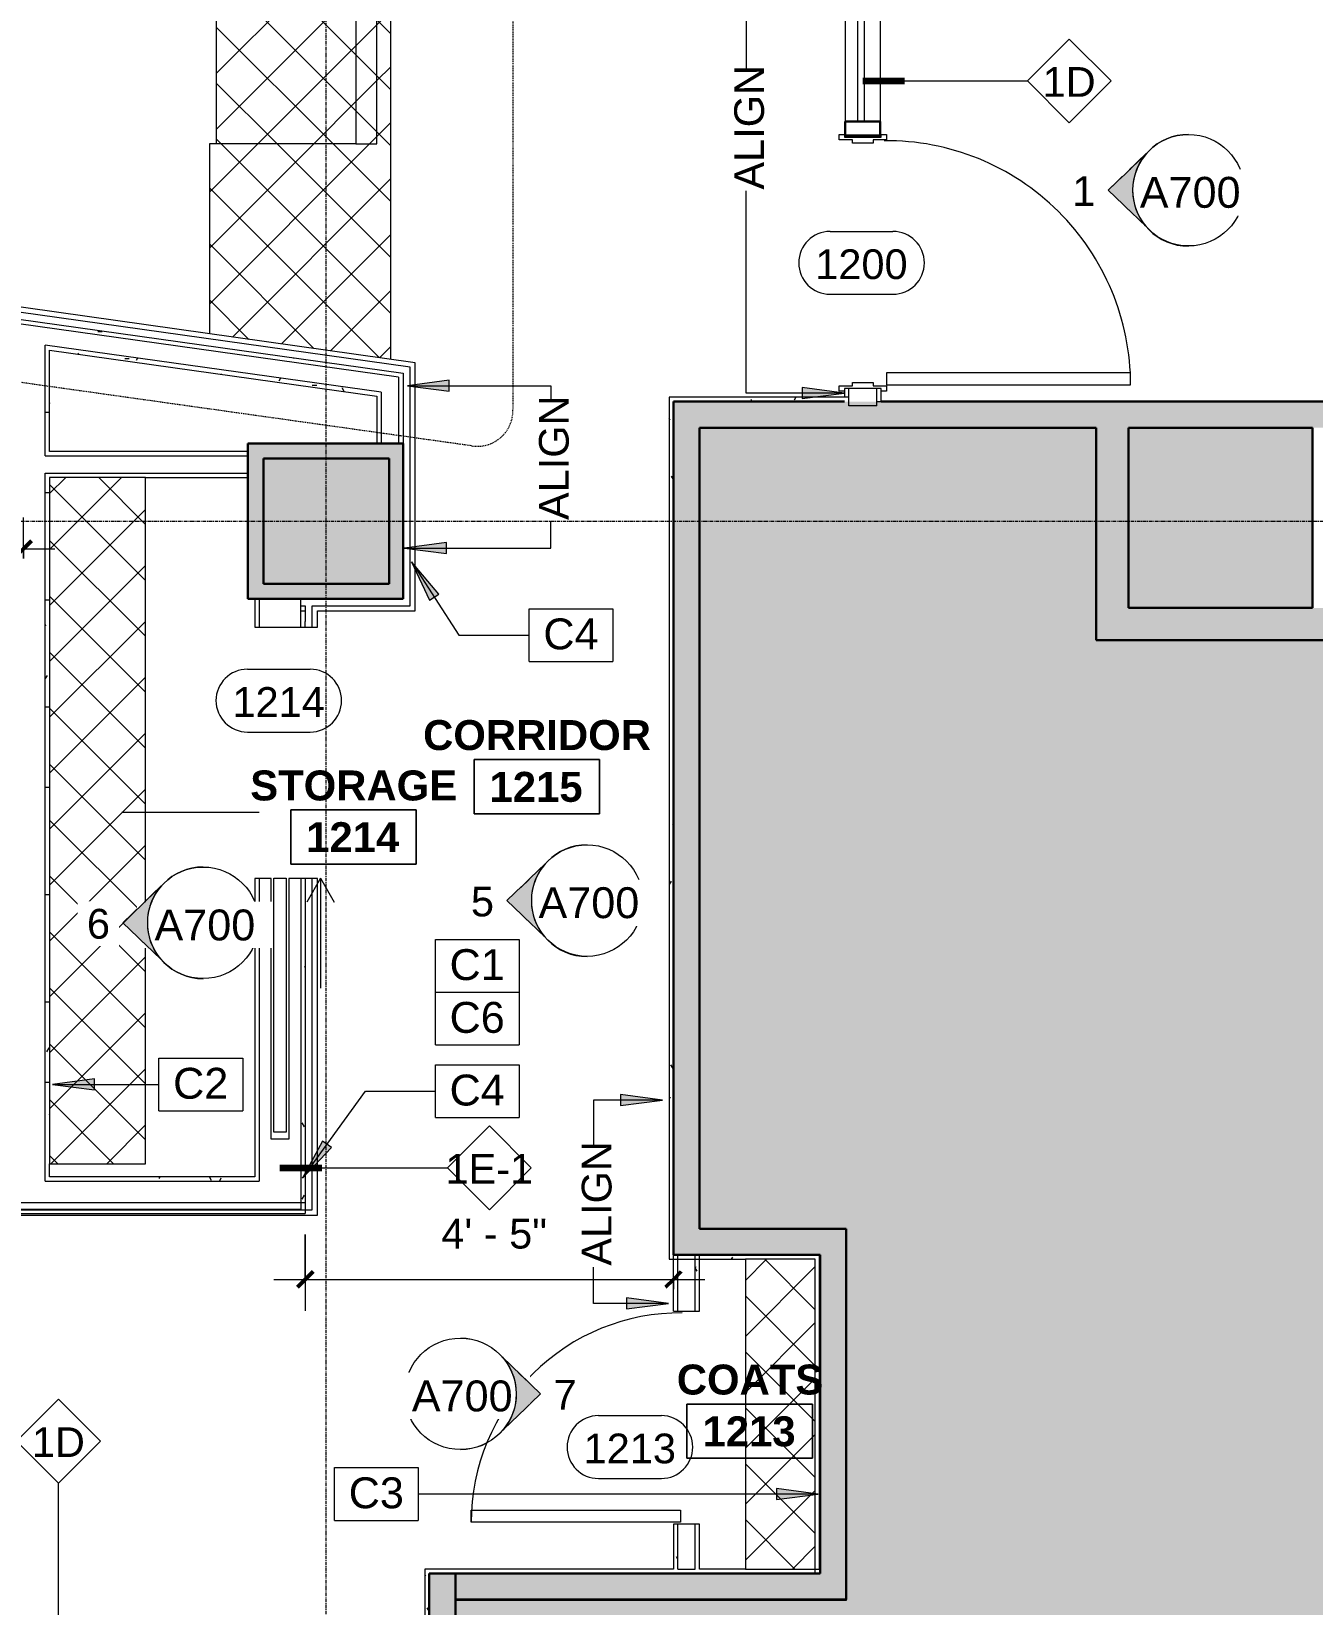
# Model space of a CAD drawing. Header units: inches. Extents: x 2810 to 3942, y 247 to 1114.
# Drawn here: x 3323.6 to 3507.2, y 470.4 to 695.8 of the extents above; entities that cross this region are included whole.
import ezdxf

# ---------------------------------------------------------------- set-up
doc = ezdxf.new("R2010")
doc.units = ezdxf.units.IN
doc.header["$MEASUREMENT"] = 0
doc.linetypes.add('Dash Dot 3_16_', pattern=[0.3125, 0.1875, -0.0625, 0, -0.0625])
doc.linetypes.add('Grid Line 1_2_', pattern=[0.875, 0.5, -0.125, 0.125, -0.125])
for name, color, linetype, lineweight in [('A-ANNO-DIMS', 211, 'Continuous', 9), ('A-ANNO-DIMS-48', 211, 'Continuous', 9), ('A-ANNO-KEYN', 231, 'Continuous', 9), ('A-ANNO-SYMB', 150, 'Continuous', 9), ('A-AREA-IDEN', 2, 'Continuous', 9), ('A-DETL-GENF', 92, 'Continuous', 9), ('A-DETL-THIN', 151, 'Continuous', 9), ('A-DOOR', 31, 'Continuous', 18), ('A-DOOR-IDEN', 31, 'Continuous', 9), ('A-GLAZ-CURT', 52, 'Continuous', 18), ('A-GLAZ-CWMG', 51, 'Continuous', 18), ('A-WALL', 113, 'Continuous', 18), ('A-WALL-IDEN', 211, 'Continuous', 9), ('A-WALL-PATT', 111, 'Continuous', 18), ('G-ANNO-SYMB', 111, 'Continuous', 9), ('G-ANNO-TEXT', 231, 'Continuous', 9), ('I-WALL', 2, 'Continuous', 18), ('Q-CASE', 31, 'Continuous', 9), ('S-COLS', 52, 'Continuous', 18), ('S-GRID', 1, 'Continuous', 9)]:
    doc.layers.add(name, color=color, linetype=linetype, lineweight=lineweight)
doc.styles.add('Arial', font='arial.ttf', dxfattribs={"height": 4.425898})
doc.styles.add('Swis721 Lt BT', font='swissl.ttf', dxfattribs={"height": 4.257319})
doc.styles.add('Swis721 Lt BT_B', font='', dxfattribs={"height": 4.291988})
doc.styles.get('Swis721 Lt BT_B').set_extended_font_data('Swis721 Lt BT', bold=True)
doc.dimstyles.new('OTJ_-_3_32__Linear__1_2__Tolerance', dxfattribs={"dimscale": 12, "dimtxt": 4.5, "dimasz": 0.1875, "dimexe": 0.375, "dimexo": 0.25, "dimgap": 0.25, "dimtad": 1, "dimdec": 1, "dimrnd": 0.5, "dimzin": 3, "dimdsep": 46, "dimlunit": 4, "dimtxsty": 'Swis721 Lt BT', "dimblk1": 'OBLIQUE', "dimblk2": 'OBLIQUE', "dimsah": 1, "dimcen": 0.09, "dimdle": 0.375, "dimazin": 0, "dimtfac": 1, "dimtdec": 4, "dimtix": 1, "dimtmove": 0, "dimatfit": 3, "dimfxl": 1, "dimtvp": 1, "dimfrac": 2, "dimtolj": 1, "dimtzin": 0, "dimarcsym": 2})
pattern_1 = [(0, (0, 0), (15.36, 3.84), [0.634, -10.886, 0.634, -10.886, -61.44]), (0, (0, 0), (15.36, 3.84), [-23.04, 0.634, -22.406, 0.634, -10.886, -26.88]), (0, (0, 0), (15.36, 3.84), [-57.6, 0.634, -7.046, 0.634, -18.566]), (120, (5.76, 1.92), (-11.0055376, 11.38215), [0.634, -10.886, 0.634, -10.886, -61.44]), (120, (5.76, 1.92), (-11.0055376, 11.38215), [-23.04, 0.634, -22.406, 0.634, -10.886, -26.88]), (120, (5.76, 1.92), (-11.0055376, 11.38215), [-57.6, 0.634, -7.046, 0.634, -18.566]), (240, (7.68, 9.6), (-4.3544624, -15.22215), [0.634, -10.886, 0.634, -10.886, -61.44]), (240, (7.68, 9.6), (-4.3544624, -15.22215), [-23.04, 0.634, -22.406, 0.634, -10.886, -26.88]), (240, (7.68, 9.6), (-4.3544624, -15.22215), [-57.6, 0.634, -7.046, 0.634, -18.566])]
pattern_2 = [(45, (0, 0), (-4.006467, 4.006467), []), (135, (0, 0), (-4.006467, -4.006467), [])]

# ---------------------------------------------------------------- blocks, each defined once
blk = doc.blocks.new('Single Pocket_No Glass - 3_-0_x8_-0_-4641311-FIRST FLOOR CONSTRUCTION')
at = {"layer": 'A-DOOR', "lineweight": 9}
for q in [(25.4, 7.85), (25.4, 3.92), (37.74, 5.89)]:
    blk.add_line((21.99, 5.89), q, dxfattribs=at)
at = {"layer": 'A-DOOR'}
for p, q in [((21.99, 0.96), (58.37, 0.96)), ((21.99, -0.79), (21.99, 0.96)), ((58.37, 0.96), (58.37, -0.79)), ((58.37, -0.79), (21.99, -0.79))]:
    blk.add_line(p, q, dxfattribs=at)
blk = doc.blocks.new('Concrete-Rectangular-Column - 18X18-4463687-FIRST FLOOR CONSTRUCTION')
at = {"layer": 'S-COLS'}
blk.add_hatch(color=250, dxfattribs=at).paths.add_polyline_path([(9, -9), (9, 9), (-9, 9), (-9, -9), (8.57, -9)], flags=0)
at = {"layer": 'S-COLS', "color": 8, "lineweight": 30}
for p, q in [((9, 9), (-9, 9)), ((-9, 9), (-9, -9)), ((9, -9), (9, 9)), ((-9, -9), (9, -9))]:
    blk.add_line(p, q, dxfattribs=at)
blk = doc.blocks.new('Single Flush_No Glass - 3_-0_x8_-0_-4630218-FIRST FLOOR CONSTRUCTION')
at = {"layer": 'A-DOOR'}
for p, q in [((19.74, 38.46), (19.74, 3.46)), ((21.49, 38.46), (19.74, 38.46)), ((21.49, 3.46), (21.49, 38.46)), ((19.74, 3.46), (21.49, 3.46))]:
    blk.add_line(p, q, dxfattribs=at)
at = {"layer": 'A-DOOR', "lineweight": 9}
for p, q in [((-14.38, 3.46), (-13.63, 3.46)), ((-14.38, 2.71), (-14.38, 3.46)), ((-14.26, 2.71), (-14.38, 2.71)), ((-13.63, 3.46), (-13.63, 1.59)), ((21.62, 3.46), (22.37, 3.46)), ((21.62, 1.59), (21.62, 3.46)), ((22.37, 3.46), (22.37, 2.71)), ((-13.63, 1.59), (-13.13, 1.59)), ((-13.13, 1.59), (-13.13, -1.41)), ((21.12, 1.59), (21.62, 1.59)), ((21.12, -1.41), (21.12, 1.59)), ((-13.63, -1.41), (-13.63, -3.29)), ((-13.13, -1.41), (-13.63, -1.41)), ((21.62, -1.41), (21.12, -1.41)), ((21.62, -3.29), (21.62, -1.41)), ((-14.38, -2.54), (-14.26, -2.54)), ((-14.38, -3.29), (-14.38, -2.54)), ((-13.63, -3.29), (-14.38, -3.29)), ((22.37, -3.29), (21.62, -3.29)), ((22.37, -2.54), (22.37, -3.29))]:
    blk.add_line(p, q, dxfattribs=at)
blk.add_arc((21.49, 3.46), 35, 90, 180.5, dxfattribs=at)
blk = doc.blocks.new('System Panel - Glazed-4641229-FIRST FLOOR CONSTRUCTION')
at = {"layer": 'A-GLAZ-CURT'}
for p, q in [((8.875, 1.75), (-8.875, 1.75)), ((-8.875, 1.75), (-8.875, 0.75)), ((-8.875, 0.75), (8.875, 0.75)), ((8.875, 0.75), (8.875, 1.75))]:
    blk.add_line(p, q, dxfattribs=at)
blk = doc.blocks.new('CW Shelves _ Rails - Shelve Rail-4612021-FIRST FLOOR CONSTRUCTION')
at = {"layer": 'Q-CASE'}
h = blk.add_hatch(dxfattribs=at)
h.set_pattern_fill('FP2_16', color=256, style=0, pattern_type=2)
h.set_pattern_definition([(135, (521.91, -3438.274), (-4.006467, -4.006467), []), (225, (521.91, -3438.274), (4.006467, -4.006467), [])])
h.paths.add_polyline_path([(46.37, -4.79), (46.37, -2.36), (2, -2.36), (2, -12.36), (46.37, -12.36)], flags=0)
for p, q in [((46.37, -2.36), (2, -2.36)), ((2, -2.36), (2, -12.36)), ((46.37, -12.36), (46.37, -2.36)), ((2, -12.36), (46.37, -12.36))]:
    blk.add_line(p, q, dxfattribs=at)
blk = doc.blocks.new('CW Shelves _ Rails - Storage Shelves 2_ thickness-4657220-FIRST FLOOR CONSTRUCTION')
at = {"layer": 'Q-CASE'}
h = blk.add_hatch(dxfattribs=at)
h.set_pattern_fill('FP2_17', color=256, style=0, pattern_type=2)
h.set_pattern_definition([(315, (-531.614, 3323.862), (4.006467, 4.006467), []), (45, (-531.614, 3323.862), (-4.006467, 4.006467), [])])
h.paths.add_polyline_path([(2, -2.36), (2, -16.11), (100.3, -16.11), (100.3, -2.36), (19.6, -2.36)], flags=0)
for p, q in [((100.3, -2.36), (2, -2.36)), ((2, -2.36), (2, -16.11)), ((100.3, -16.11), (100.3, -2.36)), ((2, -16.11), (100.3, -16.11))]:
    blk.add_line(p, q, dxfattribs=at)
blk = doc.blocks.new('Reception Desk - Reception Desk-4619696-FIRST FLOOR CONSTRUCTION')
at = {"layer": 'Q-CASE'}
h = blk.add_hatch(dxfattribs=at)
h.set_pattern_fill('FP2_19', color=256, style=0, pattern_type=2)
h.set_pattern_definition(pattern_2)
h.paths.add_polyline_path([(3375.1, 648.85), (3375.1, 726.85), (3289.97, 738.81), (3285.52, 707.13), (3305.26, 704.35), (3309.44, 734.12), (3373.1, 725.17), (3373.1, 679.72), (3349.1, 679.72), (3349.1, 652.5), (3374.99, 648.87)], flags=0)
h = blk.add_hatch(dxfattribs=at)
h.set_pattern_fill('FP2_18', color=256, style=0, pattern_type=2)
h.set_pattern_definition(pattern_2)
h.paths.add_polyline_path([(3370.1, 679.72), (3373.1, 679.72), (3373.1, 725.12), (3309.43, 734.07), (3309.02, 731.1), (3370.1, 722.51), (3370.1, 699.07)], flags=0)
h = blk.add_hatch(dxfattribs=at)
h.set_pattern_fill('FP2_18', color=256, style=0, pattern_type=2)
h.set_pattern_definition(pattern_2)
h.paths.add_polyline_path([(3350.1, 679.72), (3370.1, 679.72), (3370.1, 722.51), (3309.02, 731.1), (3305.4, 705.35), (3350.1, 699.07)], flags=0)
for p, q in [((3289.97, 738.81), (3285.52, 707.13)), ((3375.1, 726.85), (3289.97, 738.81)), ((3309.43, 734.07), (3309.02, 731.1)), ((3309.43, 734.07), (3309.44, 734.12)), ((3373.1, 725.12), (3309.43, 734.07)), ((3309.44, 734.12), (3373.1, 725.17)), ((3305.26, 704.35), (3309.02, 731.1)), ((3309.02, 731.1), (3370.1, 722.51)), ((3375.1, 648.85), (3375.1, 726.85)), ((3373.1, 725.17), (3373.1, 725.12)), ((3373.1, 679.72), (3373.1, 725.12)), ((3370.1, 722.51), (3370.1, 679.72)), ((3285.52, 707.13), (3305.26, 704.35)), ((3305.4, 705.35), (3350.1, 699.07)), ((3350.1, 699.07), (3350.1, 679.72)), ((3370.1, 679.72), (3349.1, 679.72)), ((3349.1, 679.72), (3349.1, 652.5)), ((3370.1, 679.72), (3373.1, 679.72))]:
    blk.add_line(p, q, dxfattribs=at)
blk = doc.blocks.new('Rectangular Mullion - 2 x 5_ rectangular-4641230-FIRST FLOOR CONSTRUCTION')
at = {"layer": 'A-GLAZ-CWMG', "lineweight": 30}
for p, q in [((0, 1.5), (-2, 1.5)), ((-2, 1.5), (-2, -3.5)), ((0, -3.5), (0, 1.5)), ((-2, -3.5), (0, -3.5))]:
    blk.add_line(p, q, dxfattribs=at)
blk = doc.blocks.new('Rectangular Mullion - 2 x 5_ rectangular-4630020-FIRST FLOOR CONSTRUCTION')
at = {"layer": 'A-GLAZ-CWMG', "lineweight": 9}
for p, q in [((3440.22, 700.66), (3440.22, 682.91)), ((3445.22, 700.66), (3445.22, 682.91))]:
    blk.add_line(p, q, dxfattribs=at)
blk = doc.blocks.new('Single Flush_No Glass_Frameless - 2_-6_x8_-0_-4404571-FIRST FLOOR CONSTRUCTION')
at = {"layer": 'A-DOOR'}
for p, q in [((17.24, -0.96), (18.99, -0.96)), ((17.24, -30.96), (17.24, -0.96)), ((18.99, -0.96), (18.99, -30.96)), ((18.99, -30.96), (17.24, -30.96))]:
    blk.add_line(p, q, dxfattribs=at)
at = {"layer": 'A-DOOR', "lineweight": 9}
blk.add_arc((18.99, -0.96), 30, 179.5, 270, dxfattribs=at)
blk = doc.blocks.new('Room Tag - Room Name and Number-3379422-FIRST FLOOR CONSTRUCTION')
at = {"layer": 'A-AREA-IDEN'}
for p, q in [((-0.1881, -0.1636), (-0.1881, -0.0018)), ((-0.1881, -0.0018), (0.1869, -0.0018)), ((0.1869, -0.0018), (-0.1881, -0.0018)), ((-0.1881, -0.0018), (-0.1881, -0.1636)), ((0.1869, -0.0018), (0.1869, -0.1636)), ((0.1869, -0.1636), (0.1869, -0.0018)), ((0.1869, -0.1636), (-0.1881, -0.1636)), ((-0.1881, -0.1636), (0.1869, -0.1636))]:
    blk.add_line(p, q, dxfattribs=at)
blk = doc.blocks.new('DIMBLOCK10-FIRST FLOOR CONSTRUCTION')
at = {"layer": 'A-ANNO-DIMS-48'}
for p, q in [((3362.85, 523.48), (3362.85, 512.52)), ((3362.85, 517.02), (3362.85, 523.48)), ((3415.6, 515.62), (3415.6, 521.52)), ((3358.35, 517.02), (3420.1, 517.02)), ((3415.6, 517.02), (3415.6, 515.62))]:
    blk.add_line(p, q, dxfattribs=at)
at = {"layer": 'A-ANNO-DIMS-48', "lineweight": 50}
for p, q in [((3362.85, 517.02), (3361.72, 515.9)), ((3362.85, 517.02), (3363.97, 518.15)), ((3415.6, 517.02), (3414.47, 515.9)), ((3415.6, 517.02), (3416.72, 518.15))]:
    blk.add_line(p, q, dxfattribs=at)
at = {"layer": 'A-ANNO-DIMS-48', "color": 0, "insert": (3382.33, 525.71), "char_height": 4.257, "width": 16.5429, "attachment_point": 1, "line_spacing_factor": 1.00667, "style": 'Swis721 Lt BT'}
blk.add_mtext('4\' - 5"', dxfattribs=at)
blk = doc.blocks.new('_Oblique')
at = {"color": 0, "linetype": 'ByBlock', "lineweight": -2}
blk.add_line((-0.5, -0.5), (0.5, 0.5), dxfattribs=at)
blk = doc.blocks.new('Door Tag - Door Tag-41184-FIRST FLOOR CONSTRUCTION')
at = {"layer": 'A-DOOR-IDEN'}
for p, q in [((-0.09375, 0.09375), (0.09375, 0.09375)), ((-0.09375, -0.09375), (0.09375, -0.09375))]:
    blk.add_line(p, q, dxfattribs=at)
for centre, start, end in [((-0.09375, 0), 90, 270), ((0.09375, 0), 270, 90)]:
    blk.add_arc(centre, 0.09375, start, end, dxfattribs=at)
blk = doc.blocks.new('Wall Tag - 1_4_-62626-FIRST FLOOR CONSTRUCTION')
at = {"layer": 'A-WALL-IDEN'}
for p, q in [((-0.125, 0), (0, 0.125)), ((0, 0.125), (0.125, 0)), ((-0.125, 0), (0, -0.125)), ((0, -0.125), (0.125, 0))]:
    blk.add_line(p, q, dxfattribs=at)
blk = doc.blocks.new('Keynote Tag - Keynote Number - Boxed-135510-FIRST FLOOR CONSTRUCTION')
at = {"layer": 'A-ANNO-KEYN'}
for p, q in [((-0.125, -0.0792), (-0.125, 0.0781)), ((-0.125, 0.0781), (0.125, 0.0781)), ((0.125, 0.0781), (0.125, -0.0792)), ((-0.125, -0.0792), (0.125, -0.0792))]:
    blk.add_line(p, q, dxfattribs=at)
blk = doc.blocks.new('Elevation - Filled Arrow 2-347888-FIRST FLOOR CONSTRUCTION')
at = {"layer": 'G-ANNO-SYMB'}
blk.add_circle((0, 0), 0.1664, dxfattribs=at)
blk = doc.blocks.new('Elevation - Filled Arrow-151867-FIRST FLOOR CONSTRUCTION')
at = {"layer": 'G-ANNO-SYMB'}
h = blk.add_hatch(color=256, dxfattribs=at)
edge = h.paths.add_edge_path(flags=0)
edge.add_line((0, 0.2393), (0.1103, 0.1247))
edge.add_arc((-0.0002, -0.0002), 0.1667, 48.498, 130.5571)
edge.add_line((-0.1085, 0.1265), (0, 0.2393))
for p, q in [((0, 0.2393), (-0.1085, 0.1265)), ((-0.1084, 0.1266), (0, 0.2393)), ((0, 0.2393), (-0.1084, 0.1266)), ((0, 0.2393), (0.11, 0.1249)), ((0.1103, 0.1247), (0, 0.2393))]:
    blk.add_line(p, q, dxfattribs=at)
blk.add_arc((-0.0002, -0.0002), 0.1667, 48.498, 130.5571, dxfattribs=at)
blk.add_ellipse((-0.0002, -0.0001), major_axis=(-0.1667, 0), ratio=0.999376, start_param=3.141593, end_param=6.283185, dxfattribs=at)
blk = doc.blocks.new('DIMBLOCK14-FIRST FLOOR CONSTRUCTION')
at = {"layer": 'A-ANNO-DIMS-48'}
for p, q in [((3175.72, 620.29), (3175.72, 626.2)), ((3322.47, 620.29), (3322.47, 626.2)), ((3171.22, 621.7), (3326.97, 621.7)), ((3175.72, 621.7), (3175.72, 620.29)), ((3322.47, 621.7), (3322.47, 620.29))]:
    blk.add_line(p, q, dxfattribs=at)
at = {"layer": 'A-ANNO-DIMS-48', "lineweight": 50}
for p, q in [((3175.72, 621.7), (3176.85, 622.82)), ((3322.47, 621.7), (3323.6, 622.82)), ((3175.72, 621.7), (3174.6, 620.57)), ((3322.47, 621.7), (3321.35, 620.57))]:
    blk.add_line(p, q, dxfattribs=at)
at = {"layer": 'A-ANNO-DIMS-48', "color": 0, "insert": (3237.13, 630.39), "char_height": 4.257, "width": 28.7143, "attachment_point": 1, "line_spacing_factor": 1.00667, "style": 'Swis721 Lt BT'}
blk.add_mtext('+/- 12\'-3"', dxfattribs=at)

msp = doc.modelspace()

# ---------------------------------------------------------------- hatches: boundary and pattern name
at = {"layer": 'A-ANNO-KEYN'}
for points in [[(3378.06, 619.81), (3380.66, 614.35), (3381.99, 615.21)], [(3326.65, 544.96), (3332.65, 544.17), (3332.65, 545.75)], [(3362.45, 531.52), (3366.6, 535.92), (3365.32, 536.85)], [(3436.35, 486.28), (3430.35, 487.07), (3430.35, 485.49)]]:
    msp.add_hatch(color=256, dxfattribs=at).paths.add_polyline_path(points, flags=0)
at = {"layer": 'A-DETL-GENF'}
h = msp.add_hatch(color=9, dxfattribs=at)
h.paths.add_polyline_path([(3860.35, 289.66), (3880.83, 289.66), (3880.83, 1053.62), (3826.79, 1053.62), (3826.79, 1025.6), (3807.79, 1025.6), (3807.79, 888.73), (3819.04, 888.73), (3819.04, 788.73), (3822.79, 788.73), (3822.79, 770.79), (3823.54, 770.79), (3823.54, 770.04), (3822.22, 770.04), (3822.22, 734.79), (3823.54, 734.79), (3823.54, 734.04), (3822.79, 734.04), (3822.79, 716.73), (3844.79, 716.73), (3844.79, 639.04), (3843.72, 639.04), (3843.72, 615.66), (3823.72, 615.66), (3823.72, 629.6), (3820.47, 629.6), (3820.47, 628.85), (3819.72, 628.85), (3819.72, 629.66), (3748.47, 629.66), (3748.47, 628.85), (3747.72, 628.85), (3747.72, 629.6), (3742.16, 629.6), (3742.16, 639.04), (3691.79, 639.04), (3691.79, 608.6), (3476.16, 608.6), (3476.16, 639.04), (3419.35, 639.04), (3419.35, 524.29), (3440.35, 524.29), (3440.35, 471.04), (3384.35, 471.04), (3384.35, 289.66), (3472.16, 289.66), (3472.16, 300.23), (3493.29, 300.23), (3493.29, 289.66), (3588.6, 289.66), (3588.6, 300.79), (3610.85, 300.79), (3610.85, 289.66), (3706.16, 289.66), (3706.16, 300.23), (3727.29, 300.23), (3727.29, 289.66), (3822.6, 289.66), (3822.6, 300.79), (3844.85, 300.79), (3844.85, 289.66)], flags=0)
h.paths.add_polyline_path([(3589.72, 374.16), (3589.72, 401.16), (3609.72, 401.16), (3609.72, 374.16), (3590.85, 374.16)], flags=0)
h.paths.add_polyline_path([(3823.72, 374.16), (3823.72, 401.16), (3843.72, 401.16), (3843.72, 374.16), (3824.85, 374.16)], flags=0)
h.paths.add_polyline_path([(3589.72, 613.23), (3687.16, 613.23), (3687.16, 639.04), (3682.85, 639.04), (3682.85, 638.29), (3682.1, 638.29), (3682.1, 639.04), (3610.85, 639.04), (3610.85, 638.29), (3610.1, 638.29), (3610.1, 639.04), (3588.85, 639.04), (3588.85, 638.29), (3588.1, 638.29), (3588.1, 639.04), (3516.85, 639.04), (3516.85, 638.29), (3516.1, 638.29), (3516.1, 639.04), (3511.79, 639.04), (3511.79, 613.23), (3587.97, 613.23)], flags=0)
h.paths.add_polyline_path([(3507.16, 613.23), (3507.16, 639.04), (3480.79, 639.04), (3480.79, 613.23), (3497.39, 613.23)], flags=0)
h.paths.add_polyline_path([(3609.72, 615.66), (3589.72, 615.66), (3589.72, 635.66), (3609.72, 635.66), (3609.72, 629.66)], flags=0)
h.paths.add_polyline_path([(3823.54, 734.91), (3822.3, 736.15), (3847.05, 760.9), (3848.29, 759.66), (3834.77, 746.15)], flags=0)
h.paths.add_polyline_path([(3826.79, 853.66), (3823.72, 853.66), (3823.72, 873.66), (3843.72, 873.66), (3843.72, 853.66)], flags=0)
at = {"layer": 'A-WALL-PATT', "lineweight": 9}
h = msp.add_hatch(dxfattribs=at)
h.set_pattern_fill('FP2_2', color=256, style=0, pattern_type=2)
h.set_pattern_definition(pattern_1)
h.paths.add_polyline_path([(3444.72, 642.79), (3445.35, 642.79), (3445.35, 644.66), (3444.72, 644.66), (3444.72, 643.41)], flags=0)
h.paths.add_polyline_path([(3444.72, 680.66), (3445.35, 680.66), (3445.35, 680.91), (3444.72, 680.91)], flags=0)
h.paths.add_polyline_path([(3445.22, 702.66), (3445.35, 702.66), (3445.35, 703.04), (3444.72, 703.04), (3444.72, 702.66)], flags=0)
h = msp.add_hatch(dxfattribs=at)
h.set_pattern_fill('FP2_2', color=256, style=0, pattern_type=2)
h.set_pattern_definition(pattern_1)
h.paths.add_polyline_path([(3376.85, 646.21), (3376.85, 646.84), (3219.57, 668.94), (3219.49, 668.32), (3376.22, 646.29)], flags=0)
h = msp.add_hatch(dxfattribs=at)
h.set_pattern_fill('FP2_2', color=256, style=0, pattern_type=2)
h.set_pattern_definition(pattern_1)
h.paths.add_polyline_path([(3373.72, 643.49), (3373.72, 644.12), (3325.6, 650.88), (3325.6, 650.25), (3373.1, 643.58)], flags=0)
h.paths.add_polyline_path([(3311.69, 652.84), (3234.1, 663.74), (3234.1, 663.11), (3307.19, 652.84)], flags=0)
h.paths.add_polyline_path([(3231.6, 663.46), (3231.6, 664.1), (3217.41, 666.09), (3217.32, 665.47), (3230.97, 663.55)], flags=0)
h = msp.add_hatch(dxfattribs=at)
h.set_pattern_fill('FP2_2', color=256, style=0, pattern_type=2)
h.set_pattern_definition(pattern_1)
h.paths.add_polyline_path([(3325.6, 531.73), (3326.22, 531.73), (3326.22, 632.54), (3325.6, 632.54), (3325.6, 533.61)], flags=0)
h.paths.add_polyline_path([(3325.66, 635.04), (3326.22, 635.04), (3326.22, 650.17), (3325.6, 650.25), (3325.6, 635.04)], flags=0)
h = msp.add_hatch(dxfattribs=at)
h.set_pattern_fill('FP2_2', color=256, style=0, pattern_type=2)
h.set_pattern_definition(pattern_1)
h.paths.add_polyline_path([(3414.97, 520.54), (3415.6, 520.54), (3415.6, 643.41), (3414.97, 643.41), (3414.97, 524.29)], flags=0)
h = msp.add_hatch(dxfattribs=at)
h.set_pattern_fill('FP2_2', color=256, style=0, pattern_type=2)
h.set_pattern_definition(pattern_1)
h.paths.add_polyline_path([(3433.48, 642.79), (3440.72, 642.79), (3440.72, 643.41), (3415.6, 643.41), (3415.6, 642.79), (3419.35, 642.79)], flags=0)
for points in [[(3417.51, 524.29), (3419.35, 524.29), (3419.35, 642.79), (3415.6, 642.79), (3415.6, 524.29)], [(3476.16, 608.6), (3480.79, 608.6), (3480.79, 639.04), (3476.16, 639.04), (3476.16, 613.23)], [(3356.85, 634.54), (3356.85, 634.66), (3374.85, 634.66), (3374.85, 634.54), (3376.85, 634.54), (3376.85, 636.79), (3354.6, 636.79), (3354.6, 634.54), (3355.72, 634.54)], [(3355.72, 616.79), (3356.85, 616.79), (3356.85, 634.54), (3354.6, 634.54), (3354.6, 616.79)], [(3374.6, 614.54), (3376.85, 614.54), (3376.85, 634.54), (3374.85, 634.54), (3374.85, 616.66), (3374.6, 616.66), (3374.6, 615.66)], [(3362.85, 614.54), (3374.6, 614.54), (3374.6, 616.66), (3356.85, 616.66), (3356.85, 616.79), (3354.6, 616.79), (3354.6, 614.54), (3362.22, 614.54)], [(3625.2, 608.6), (3691.79, 608.6), (3691.79, 613.23), (3480.79, 613.23), (3480.79, 608.6), (3561.3, 608.6)], [(3436.6, 520.54), (3436.6, 524.29), (3415.6, 524.29), (3415.6, 520.54), (3435.91, 520.54)], [(3440.35, 474.91), (3440.35, 524.29), (3436.6, 524.29), (3436.6, 474.91)], [(3384.35, 289.66), (3384.35, 474.91), (3380.6, 474.91), (3380.6, 289.66)], [(3433.48, 471.16), (3440.35, 471.16), (3440.35, 474.91), (3384.35, 474.91), (3384.35, 471.16), (3425.91, 471.16)]]:
    msp.add_hatch(color=7, dxfattribs=at).paths.add_polyline_path(points, flags=0)
h = msp.add_hatch(color=7, dxfattribs=at)
h.paths.add_polyline_path([(3419.35, 639.04), (3516.47, 639.04), (3516.47, 642.79), (3419.35, 642.79)], flags=0)
h.paths.add_polyline_path([(3691.79, 639.04), (3742.16, 639.04), (3742.16, 642.79), (3682.47, 642.79), (3682.47, 639.04), (3687.16, 639.04)], flags=0)
h.paths.add_polyline_path([(3609.72, 639.04), (3610.47, 639.04), (3610.47, 642.79), (3588.47, 642.79), (3588.47, 639.04), (3589.72, 639.04)], flags=0)
h = msp.add_hatch(dxfattribs=at)
h.set_pattern_fill('FP2_2', color=256, style=0, pattern_type=2)
h.set_pattern_definition(pattern_1)
h.paths.add_polyline_path([(3356.22, 531.11), (3356.22, 574.48), (3355.6, 574.48), (3355.6, 531.11)], flags=0)
h.paths.add_polyline_path([(3355.6, 610.48), (3356.22, 610.48), (3356.22, 614.54), (3355.6, 614.54)], flags=0)
h = msp.add_hatch(dxfattribs=at)
h.set_pattern_fill('FP2_2', color=256, style=0, pattern_type=2)
h.set_pattern_definition(pattern_1)
h.paths.add_polyline_path([(3362.24, 527.98), (3362.85, 527.98), (3362.85, 574.48), (3362.22, 574.48), (3362.22, 527.98)], flags=0)
h.paths.add_polyline_path([(3362.85, 610.48), (3362.85, 612.79), (3362.22, 612.79), (3362.22, 610.48)], flags=0)
h = msp.add_hatch(dxfattribs=at)
h.set_pattern_fill('FP2_2', color=256, style=0, pattern_type=2)
h.set_pattern_definition(pattern_1)
h.paths.add_polyline_path([(3339.97, 531.11), (3355.6, 531.11), (3355.6, 531.73), (3325.6, 531.73), (3325.6, 531.11), (3337.62, 531.11)], flags=0)
h.paths.add_polyline_path([(3216.35, 531.11), (3323.1, 531.11), (3323.1, 531.73), (3216.35, 531.73)], flags=0)
h.paths.add_polyline_path([(3180.35, 531.11), (3180.35, 531.73), (3175.1, 531.73), (3175.12, 531.11), (3177.86, 531.11)], flags=0)
h.paths.add_polyline_path([(3147.97, 531.11), (3172.6, 531.11), (3172.6, 531.73), (3120.72, 531.73), (3120.72, 531.11)], flags=0)
h = msp.add_hatch(dxfattribs=at)
h.set_pattern_fill('FP2_2', color=256, style=0, pattern_type=2)
h.set_pattern_definition(pattern_1)
h.paths.add_polyline_path([(3416.22, 519.91), (3416.22, 520.54), (3414.97, 520.54), (3414.97, 519.91), (3415.6, 519.91)], flags=0)
h.paths.add_polyline_path([(3418.72, 519.91), (3435.91, 519.91), (3435.9, 520.54), (3418.72, 520.54), (3418.72, 520.4)], flags=0)
h = msp.add_hatch(dxfattribs=at)
h.set_pattern_fill('FP2_2', color=256, style=0, pattern_type=2)
h.set_pattern_definition(pattern_1)
h.paths.add_polyline_path([(3415.6, 475.54), (3416.22, 475.54), (3416.22, 481.98), (3415.6, 481.98), (3415.6, 475.56)], flags=0)
h.paths.add_polyline_path([(3415.6, 512.48), (3416.22, 512.48), (3416.22, 519.91), (3415.6, 519.91)], flags=0)
h = msp.add_hatch(dxfattribs=at)
h.set_pattern_fill('FP2_2', color=256, style=0, pattern_type=2)
h.set_pattern_definition(pattern_1)
h.paths.add_polyline_path([(3419.35, 475.54), (3419.35, 481.98), (3418.72, 481.98), (3418.72, 475.54)], flags=0)
h.paths.add_polyline_path([(3419.35, 512.48), (3419.35, 519.91), (3418.72, 519.91), (3418.72, 512.48)], flags=0)
h = msp.add_hatch(dxfattribs=at)
h.set_pattern_fill('FP2_2', color=256, style=0, pattern_type=2)
h.set_pattern_definition(pattern_1)
h.paths.add_polyline_path([(3379.97, 402.29), (3380.6, 402.29), (3380.6, 475.54), (3379.97, 475.54), (3379.97, 450.73)], flags=0)
at = {"layer": 'G-ANNO-TEXT'}
for points in [[(3377.47, 645.06), (3383.47, 644.27), (3383.47, 645.84)], [(3440.06, 644), (3434.06, 644.79), (3434.06, 643.21)], [(3377.07, 621.8), (3383.07, 621.01), (3383.07, 622.59)], [(3414.02, 542.73), (3408.02, 543.52), (3408.02, 541.94)], [(3414.88, 513.6), (3408.88, 514.39), (3408.88, 512.81)]]:
    msp.add_hatch(color=7, dxfattribs=at).paths.add_polyline_path(points, flags=0)

# ---------------------------------------------------------------- linework, layer by layer
at = {"layer": 'A-ANNO-KEYN'}
for p, q in [((3378.06, 619.81), (3380.66, 614.35)), ((3381.99, 615.21), (3378.06, 619.81)), ((3378.06, 619.81), (3384.86, 609.34)), ((3380.66, 614.35), (3381.99, 615.21)), ((3384.86, 609.34), (3394.92, 609.34)), ((3332.65, 545.75), (3326.65, 544.96)), ((3332.65, 544.17), (3332.65, 545.75)), ((3326.65, 544.96), (3332.65, 544.17)), ((3326.65, 544.96), (3341.88, 544.96)), ((3362.45, 531.52), (3371.45, 543.98)), ((3371.45, 543.98), (3381.48, 543.98)), ((3365.32, 536.85), (3362.45, 531.52)), ((3366.6, 535.92), (3365.32, 536.85)), ((3362.45, 531.52), (3366.6, 535.92)), ((3436.35, 486.28), (3430.35, 487.07)), ((3430.35, 487.07), (3430.35, 485.49)), ((3436.35, 486.28), (3379.03, 486.28)), ((3430.35, 485.49), (3436.35, 486.28))]:
    msp.add_line(p, q, dxfattribs=at)
at = {"layer": 'A-ANNO-SYMB', "linetype": 'Dash Dot 3_16_'}
for p, q in [((3392.59, 725.47), (3392.59, 641.62)), ((3386.65, 636.45), (3255.81, 654.84))]:
    msp.add_line(p, q, dxfattribs=at)
msp.add_arc((3387.48, 641.5), 5.12, 260.6969, 1.3031, dxfattribs=at)
at = {"layer": 'A-AREA-IDEN'}
msp.add_line((3336.54, 583.95), (3356.24, 583.95), dxfattribs=at)
at = {"layer": 'A-DETL-THIN'}
for p, q in [((3440.35, 471.04), (3384.35, 471.04)), ((3440.35, 471.16), (3440.35, 471.04))]:
    msp.add_line(p, q, dxfattribs=at)
at = {"layer": 'A-WALL'}
for p, q in [((3440.72, 680.66), (3440.72, 680.91)), ((3444.72, 680.66), (3444.72, 680.91)), ((3377.85, 647.71), (3218.72, 670.07)), ((3376.22, 646.29), (3219.49, 668.32)), ((3325.6, 635.04), (3325.6, 650.88)), ((3373.72, 644.12), (3325.6, 650.88)), ((3377.85, 613.54), (3377.85, 647.71)), ((3376.22, 646.29), (3376.22, 636.79)), ((3440.72, 642.16), (3440.72, 644.66)), ((3444.72, 642.16), (3444.72, 644.66)), ((3373.72, 644.12), (3373.72, 636.79)), ((3440.72, 643.41), (3440.1, 643.41)), ((3325.6, 635.04), (3354.6, 635.04)), ((3325.6, 531.11), (3325.6, 632.54)), ((3325.6, 632.54), (3354.6, 632.54)), ((3356.22, 614.54), (3356.22, 610.48)), ((3362.22, 610.48), (3362.22, 614.54)), ((3362.22, 613.54), (3362.85, 613.54)), ((3362.85, 613.54), (3362.85, 611.3)), ((3363.85, 613.54), (3377.85, 613.54)), ((3363.85, 610.48), (3363.85, 613.54)), ((3362.22, 612.79), (3362.85, 612.79)), ((3356.22, 574.48), (3356.22, 531.11)), ((3362.22, 574.48), (3362.22, 527.11)), ((3363.85, 526.98), (3363.85, 574.48)), ((3325.6, 531.11), (3356.22, 531.11)), ((3216.35, 527.11), (3362.22, 527.11)), ((3216.35, 526.98), (3363.85, 526.98)), ((3416.22, 512.48), (3416.22, 520.54)), ((3418.72, 512.48), (3418.72, 520.54)), ((3416.22, 475.54), (3416.22, 481.98)), ((3418.72, 475.54), (3418.72, 481.98)), ((3416.22, 475.54), (3418.72, 475.54))]:
    msp.add_line(p, q, dxfattribs=at)
at = {"layer": 'A-WALL', "color": 8, "lineweight": 30}
for p, q in [((3476.16, 639.04), (3476.16, 608.6)), ((3480.79, 613.23), (3480.79, 639.04)), ((3507.16, 639.04), (3507.16, 613.23)), ((3507.16, 613.23), (3480.79, 613.23)), ((3476.16, 608.6), (3691.79, 608.6))]:
    msp.add_line(p, q, dxfattribs=at)
at = {"layer": 'A-WALL-IDEN', "lineweight": 90}
for p, q in [((3442.72, 688.72), (3448.72, 688.72)), ((3359.22, 533.01), (3365.22, 533.01))]:
    msp.add_line(p, q, dxfattribs=at)
at = {"layer": 'A-WALL-IDEN'}
for p, q in [((3442.72, 688.72), (3466.31, 688.72)), ((3359.22, 533.01), (3383.22, 533.01)), ((3327.49, 463.86), (3327.49, 487.86))]:
    msp.add_line(p, q, dxfattribs=at)
at = {"layer": 'G-ANNO-TEXT', "color": 7}
for p, q in [((3426, 725.63), (3426, 692.91)), ((3426, 692.91), (3426, 690.13)), ((3426, 644), (3426, 672.97)), ((3383.47, 645.84), (3377.47, 645.06)), ((3377.47, 645.06), (3383.47, 644.27)), ((3377.47, 645.06), (3398.02, 645.06)), ((3383.47, 644.27), (3383.47, 645.84)), ((3398.02, 645.06), (3398.02, 643.21)), ((3440.06, 644), (3434.06, 644.79)), ((3434.06, 644.79), (3434.06, 643.21)), ((3398.02, 643.21), (3398.02, 642.8)), ((3440.06, 644), (3426, 644)), ((3434.06, 643.21), (3440.06, 644)), ((3398.02, 621.8), (3398.02, 625.64)), ((3383.07, 622.59), (3377.07, 621.8)), ((3383.07, 621.01), (3383.07, 622.59)), ((3377.07, 621.8), (3383.07, 621.01)), ((3377.07, 621.8), (3398.02, 621.8)), ((3414.02, 542.73), (3408.02, 543.52)), ((3408.02, 543.52), (3408.02, 541.94)), ((3404.16, 542.73), (3404.16, 537.42)), ((3414.02, 542.73), (3404.16, 542.73)), ((3408.02, 541.94), (3414.02, 542.73)), ((3404.16, 537.42), (3404.16, 535.96)), ((3404.16, 513.6), (3404.16, 518.8)), ((3414.88, 513.6), (3408.88, 514.39)), ((3408.88, 514.39), (3408.88, 512.81)), ((3414.88, 513.6), (3404.16, 513.6)), ((3408.88, 512.81), (3414.88, 513.6))]:
    msp.add_line(p, q, dxfattribs=at)
at = {"layer": 'I-WALL'}
for p, q in [((3440.1, 680.91), (3440.1, 680.66)), ((3445.35, 680.91), (3440.1, 680.91)), ((3440.1, 680.66), (3445.35, 680.66)), ((3445.35, 680.66), (3445.35, 680.91)), ((3378.6, 648.36), (3218.08, 670.92)), ((3276.86, 660.89), (3376.85, 646.84)), ((3326.22, 635.66), (3326.22, 650.17)), ((3326.22, 650.17), (3373.1, 643.58)), ((3376.85, 646.84), (3376.85, 636.79)), ((3378.6, 612.79), (3378.6, 648.36)), ((3440.1, 644.66), (3440.1, 643.41)), ((3445.35, 644.66), (3440.1, 644.66)), ((3445.35, 642.79), (3445.35, 644.66)), ((3373.1, 643.58), (3373.1, 636.79)), ((3414.97, 643.41), (3414.97, 519.91)), ((3440.1, 643.41), (3414.97, 643.41)), ((3444.72, 642.79), (3445.35, 642.79)), ((3354.6, 635.66), (3326.22, 635.66)), ((3339.97, 631.91), (3354.6, 631.91)), ((3355.6, 614.54), (3355.6, 610.48)), ((3362.85, 610.48), (3362.85, 611.3)), ((3364.6, 612.79), (3378.6, 612.79)), ((3364.6, 610.48), (3364.6, 612.79)), ((3355.6, 610.48), (3364.6, 610.48)), ((3357.96, 574.48), (3355.6, 574.48)), ((3355.6, 574.48), (3355.6, 531.73)), ((3357.96, 537.12), (3357.96, 574.48)), ((3364.6, 574.48), (3360.49, 574.48)), ((3360.49, 574.48), (3360.49, 537.12)), ((3362.85, 574.48), (3362.85, 526.48)), ((3364.6, 526.23), (3364.6, 574.48)), ((3360.49, 537.12), (3357.96, 537.12)), ((3326.22, 531.73), (3326.22, 533.61)), ((3355.6, 531.73), (3326.22, 531.73)), ((3362.85, 527.98), (3216.35, 527.98)), ((3216.35, 526.48), (3362.85, 526.48)), ((3216.35, 526.23), (3364.6, 526.23)), ((3414.97, 519.91), (3425.91, 519.91)), ((3415.6, 512.48), (3415.6, 520.54)), ((3419.35, 512.48), (3419.35, 520.54)), ((3436.54, 475.54), (3436.54, 520.54)), ((3415.6, 512.48), (3419.35, 512.48)), ((3415.6, 481.98), (3415.6, 475.54)), ((3419.35, 481.98), (3415.6, 481.98)), ((3419.35, 475.54), (3419.35, 481.98)), ((3379.97, 475.54), (3379.97, 402.29)), ((3415.6, 475.54), (3379.97, 475.54)), ((3425.91, 475.54), (3419.35, 475.54)), ((3435.91, 474.91), (3435.91, 475.54)), ((3435.91, 475.54), (3436.54, 475.54))]:
    msp.add_line(p, q, dxfattribs=at)
at = {"layer": 'I-WALL', "color": 8, "lineweight": 30}
for p, q in [((3415.6, 642.79), (3415.6, 520.54)), ((3440.1, 642.79), (3415.6, 642.79)), ((3516.47, 642.79), (3445.35, 642.79)), ((3419.35, 524.29), (3419.35, 639.04)), ((3419.35, 639.04), (3476.16, 639.04)), ((3480.79, 639.04), (3507.16, 639.04)), ((3376.85, 636.79), (3354.6, 636.79)), ((3354.6, 636.79), (3354.6, 614.54)), ((3376.85, 614.54), (3376.85, 636.79)), ((3354.6, 614.54), (3376.85, 614.54)), ((3440.35, 524.29), (3419.35, 524.29)), ((3440.35, 471.16), (3440.35, 524.29)), ((3415.6, 520.54), (3436.6, 520.54)), ((3436.6, 520.54), (3436.6, 474.91)), ((3436.6, 474.91), (3380.6, 474.91)), ((3380.6, 474.91), (3380.6, 402.29)), ((3384.35, 289.66), (3384.35, 474.91)), ((3384.35, 471.16), (3440.35, 471.16))]:
    msp.add_line(p, q, dxfattribs=at)
at = {"layer": 'I-WALL', "lineweight": 9}
msp.add_line((3444.72, 642.16), (3440.72, 642.16), dxfattribs=at)
at = {"layer": 'S-GRID', "linetype": 'Grid Line 1_2_'}
for p, q in [((3365.85, 246.82), (3365.85, 1101.98)), ((2809.99, 625.66), (3929.19, 625.66))]:
    msp.add_line(p, q, dxfattribs=at)

# ---------------------------------------------------------------- block references
at = {"layer": 'A-ANNO-KEYN', "xscale": 47.99999999999997, "yscale": 47.99999999999997, "zscale": 47.99999999999997}
for p in [(3400.92, 609.36), (3387.48, 561.98), (3347.88, 544.99), (3387.48, 544.01), (3373.03, 486.31)]:
    msp.add_blockref('Keynote Tag - Keynote Number - Boxed-135510-FIRST FLOOR CONSTRUCTION', p, dxfattribs=at)
at = {"layer": 'A-AREA-IDEN', "xscale": 47.99999999999997, "yscale": 47.99999999999997, "zscale": 47.99999999999997}
for p in [(3396.05, 591.59), (3369.78, 584.38), (3426.56, 499.26)]:
    msp.add_blockref('Room Tag - Room Name and Number-3379422-FIRST FLOOR CONSTRUCTION', p, dxfattribs=at)
at = {"layer": 'A-DOOR', "rotation": 270}
for name, p in [('Single Flush_No Glass - 3_-0_x8_-0_-4630218-FIRST FLOOR CONSTRUCTION', (3442.64, 666.66)), ('Single Pocket_No Glass - 3_-0_x8_-0_-4641311-FIRST FLOOR CONSTRUCTION', (3359.14, 596.48)), ('Single Flush_No Glass_Frameless - 2_-6_x8_-0_-4404571-FIRST FLOOR CONSTRUCTION', (3417.56, 501.22))]:
    msp.add_blockref(name, p, dxfattribs=at)
at = {"layer": 'A-DOOR-IDEN', "xscale": 47.99999999999997, "yscale": 47.99999999999997, "zscale": 47.99999999999997}
for p in [(3442.55, 662.66), (3359.05, 599.95)]:
    msp.add_blockref('Door Tag - Door Tag-41184-FIRST FLOOR CONSTRUCTION', p, dxfattribs=at)
at = {"layer": 'A-GLAZ-CURT', "lineweight": 9, "rotation": 90}
msp.add_blockref('System Panel - Glazed-4641229-FIRST FLOOR CONSTRUCTION', (3443.72, 691.79), dxfattribs=at)
at = {"layer": 'A-GLAZ-CWMG', "lineweight": 9}
msp.add_blockref('Rectangular Mullion - 2 x 5_ rectangular-4630020-FIRST FLOOR CONSTRUCTION', (0, 0), dxfattribs=at)
at = {"layer": 'A-GLAZ-CWMG', "lineweight": 9, "rotation": 270}
msp.add_blockref('Rectangular Mullion - 2 x 5_ rectangular-4641230-FIRST FLOOR CONSTRUCTION', (3443.72, 680.91), dxfattribs=at)
at = {"layer": 'A-WALL-IDEN', "xscale": 47.99999999999997, "yscale": 47.99999999999997, "zscale": 47.99999999999997}
for p in [(3472.31, 688.72), (3389.22, 533.01), (3327.49, 493.86)]:
    msp.add_blockref('Wall Tag - 1_4_-62626-FIRST FLOOR CONSTRUCTION', p, dxfattribs=at)
at = {"layer": 'G-ANNO-SYMB', "xscale": 47.99999999999997, "yscale": 47.99999999999997, "zscale": 47.99999999999997}
for p in [(3489.38, 673.07), (3403.23, 571.3), (3348.21, 568.12), (3385.07, 500.64)]:
    msp.add_blockref('Elevation - Filled Arrow 2-347888-FIRST FLOOR CONSTRUCTION', p, dxfattribs=at)
at = {"layer": 'Q-CASE'}
msp.add_blockref('Reception Desk - Reception Desk-4619696-FIRST FLOOR CONSTRUCTION', (0, 0), dxfattribs=at)
for name, p, rotation in [('CW Shelves _ Rails - Storage Shelves 2_ thickness-4657220-FIRST FLOOR CONSTRUCTION', (3323.86, 531.61), 89.99999999999959), ('CW Shelves _ Rails - Shelve Rail-4612021-FIRST FLOOR CONSTRUCTION', (3438.27, 521.91), 269.9999999999996)]:
    msp.add_blockref(name, p, dxfattribs=dict(at, rotation=rotation))
at = {"layer": 'S-COLS', "color": 55}
msp.add_blockref('Concrete-Rectangular-Column - 18X18-4463687-FIRST FLOOR CONSTRUCTION', (3365.85, 625.66), dxfattribs=at)

# ---------------------------------------------------------------- texts
at = {"layer": 'A-AREA-IDEN', "char_height": 4.292, "attachment_point": 2, "line_spacing_factor": 0.998538, "style": 'Swis721 Lt BT_B'}
for s, insert, width in [('CORRIDOR', (3396.05, 597.16), 36.612), ('STORAGE', (3369.78, 589.94), 32.508), ('1215', (3395.91, 589.74), 15.336), ('1214', (3369.64, 582.53), 15.336), ('COATS', (3426.57, 504.83), 23.112), ('1213', (3426.43, 497.41), 15.336)]:
    msp.add_mtext(s, dxfattribs=dict(at, insert=insert, width=width))
at = {"layer": 'A-DOOR-IDEN', "char_height": 4.257, "width": 15.12, "attachment_point": 2, "line_spacing_factor": 1.00667, "style": 'Swis721 Lt BT'}
for s, insert in [('1200', (3442.53, 664.6)), ('1214', (3359.03, 601.88)), ('1213', (3409.34, 494.94))]:
    msp.add_mtext(s, dxfattribs=dict(at, insert=insert))
at = {"layer": 'A-WALL-IDEN', "char_height": 4.257, "attachment_point": 2, "line_spacing_factor": 1.00667, "style": 'Swis721 Lt BT'}
for s, insert, width in [('1D', (3472.29, 690.71), 8.748), ('1E-1', (3389.21, 535), 14.202), ('1D', (3327.47, 495.84), 8.748)]:
    msp.add_mtext(s, dxfattribs=dict(at, insert=insert, width=width))
at = {"layer": 'G-ANNO-TEXT', "color": 7, "char_height": 4.257, "width": 20.142, "attachment_point": 1, "rotation": 90, "line_spacing_factor": 1.00667, "style": 'Swis721 Lt BT'}
for insert in [(3424.31, 673.16), (3396.33, 625.82), (3402.46, 518.99)]:
    msp.add_mtext('ALIGN', dxfattribs=dict(at, insert=insert))

# ---------------------------------------------------------------- dimensions: what is measured, and where the dimension line sits
at = {"layer": 'A-ANNO-DIMS'}
dim = msp.add_linear_dim(base=(3322.47, 621.7), p1=(3175.72, 623.29), p2=(3322.47, 623.29), text='+/- 12\'-3"', dimstyle='OTJ_-_3_32__Linear__1_2__Tolerance', override={"dimpost": '<>', "dimfxl": 146.75}, dxfattribs=at)
dim.commit()
dim.dimension.update_dxf_attribs({"geometry": 'DIMBLOCK14-FIRST FLOOR CONSTRUCTION', "text_midpoint": (3249.1, 627.13)})
dim = msp.add_linear_dim(base=(3415.59927459, 517.02438885), p1=(3362.84927459, 526.4842349), p2=(3415.59927459, 518.61537911), dimstyle='OTJ_-_3_32__Linear__1_2__Tolerance', override={"dimpost": '<>', "dimfxl": 53.33368}, dxfattribs=at)
dim.commit()
dim.dimension.update_dxf_attribs({"geometry": 'DIMBLOCK10-FIRST FLOOR CONSTRUCTION', "text_midpoint": (3389.22427459, 522.21229818)})

# ---------------------------------------------------------------- next in the draw order: texts
at = {"layer": 'A-ANNO-KEYN', "char_height": 4.426, "width": 9.396, "attachment_point": 2, "line_spacing_factor": 0.938532, "style": 'Arial', "bg_fill": 3, "box_fill_scale": 1.25, "bg_fill_color": 0, "bg_fill_transparency": 0}
for s, insert in [('C4', (3400.91, 611.72)), ('C1', (3387.47, 564.34)), ('C2', (3347.86, 547.34)), ('C4', (3387.47, 546.37)), ('C3', (3373.02, 488.67))]:
    msp.add_mtext(s, dxfattribs=dict(at, insert=insert))
at = {"layer": 'G-ANNO-SYMB', "char_height": 4.426, "width": 17.226, "attachment_point": 2, "line_spacing_factor": 0.938532, "style": 'Arial', "bg_fill": 3, "box_fill_scale": 1.25, "bg_fill_color": 0, "bg_fill_transparency": 0}
for insert in [(3489.63, 674.98), (3403.48, 573.21), (3348.46, 570.02), (3385.33, 502.55)]:
    msp.add_mtext('A700', dxfattribs=dict(at, insert=insert))

# ---------------------------------------------------------------- next in the draw order: block references
at = {"layer": 'A-ANNO-KEYN', "xscale": 47.99999999999997, "yscale": 47.99999999999997, "zscale": 47.99999999999997}
msp.add_blockref('Keynote Tag - Keynote Number - Boxed-135510-FIRST FLOOR CONSTRUCTION', (3387.48, 554.43), dxfattribs=at)
at = {"layer": 'G-ANNO-SYMB', "xscale": 47.99999999999997, "yscale": 47.99999999999997, "zscale": 47.99999999999997, "rotation": 90}
for p in [(3489.38, 673.07), (3403.23, 571.3), (3348.21, 568.12)]:
    msp.add_blockref('Elevation - Filled Arrow-151867-FIRST FLOOR CONSTRUCTION', p, dxfattribs=at)
at = {"layer": 'G-ANNO-SYMB', "extrusion": (0, 0, -1), "xscale": 47.99999999999997, "yscale": 47.99999999999997, "zscale": 47.99999999999997, "rotation": 90.00000000000038}
msp.add_blockref('Elevation - Filled Arrow-151867-FIRST FLOOR CONSTRUCTION', (-3385.07, 500.64), dxfattribs=at)

# ---------------------------------------------------------------- next in the draw order: texts
at = {"layer": 'A-ANNO-KEYN', "insert": (3387.47, 556.78), "char_height": 4.426, "width": 9.396, "attachment_point": 2, "line_spacing_factor": 0.938532, "style": 'Arial', "bg_fill": 3, "box_fill_scale": 1.25, "bg_fill_color": 0, "bg_fill_transparency": 0}
msp.add_mtext('C6', dxfattribs=at)
at = {"layer": 'G-ANNO-SYMB', "char_height": 4.26, "width": 3.78, "attachment_point": 2, "line_spacing_factor": 1.00667, "style": 'Swis721 Lt BT', "bg_fill": 3, "box_fill_scale": 1.25, "bg_fill_color": 0, "bg_fill_transparency": 0}
for s, insert in [('1', (3474.38, 675.07)), ('5', (3388.23, 573.3)), ('6', (3333.21, 570.11)), ('7', (3400.07, 502.64))]:
    msp.add_mtext(s, dxfattribs=dict(at, insert=insert))

# ---------------------------------------------------------------- next in the draw order: block references
at = {"layer": 'A-DOOR-IDEN', "xscale": 47.99999999999997, "yscale": 47.99999999999997, "zscale": 47.99999999999997}
msp.add_blockref('Door Tag - Door Tag-41184-FIRST FLOOR CONSTRUCTION', (3409.36, 493.01), dxfattribs=at)

doc.saveas('drawing.dxf')
